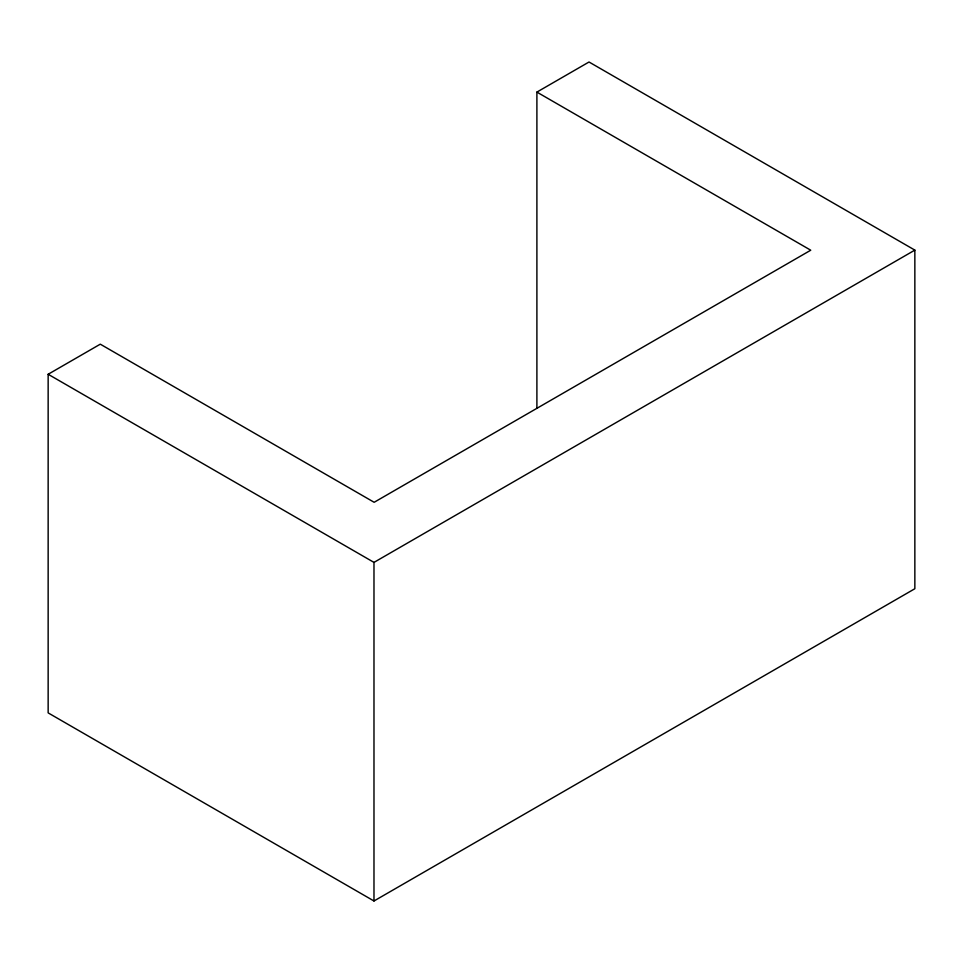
<?xml version="1.0" encoding="UTF-8"?>
<svg xmlns="http://www.w3.org/2000/svg" width="963" height="963" viewBox="0 0 963 963"><rect width="100%" height="100%" fill="white"/><g stroke="black" fill="none" stroke-linecap="round" stroke-linejoin="round"><path stroke-width="1.44" d="M536.897 92.099L589.019 62.005L914.85 250.115L914.85 588.73L373.981 900.995L48.15 712.885L48.15 374.27L100.284 344.176L374.15 502.289L810.75 250.211L536.897 92.099L536.897 408.24M48.15 374.27L373.981 562.392L914.85 250.115M373.981 562.392L373.981 900.995"/></g></svg>
